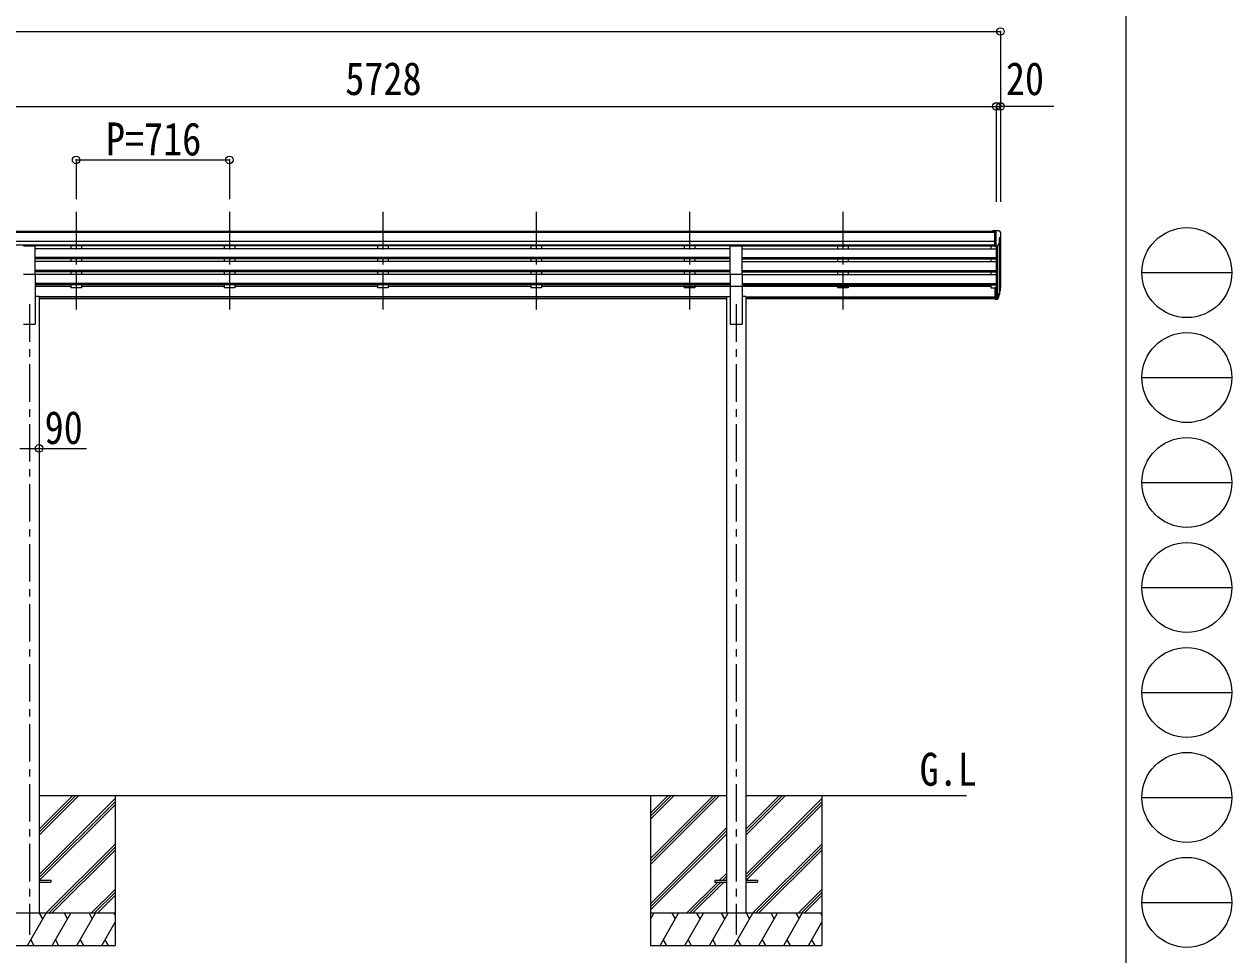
# Model space of a CAD drawing. Units: millimetres at full size, sheet at 1:35; some dimension numbers follow another scale. Extents: x -9837 to 9837, y -6790 to 6790.
# Drawn here: x 4198 to 9837, y -4410 to -65 of the extents above; entities that cross this region are included whole.
import ezdxf
from ezdxf.enums import TextEntityAlignment as Align

# ---------------------------------------------------------------- set-up
doc = ezdxf.new("R2010")
doc.units = ezdxf.units.MM
doc.header["$LTSCALE"] = 35
doc.header["$PDMODE"] = 32
doc.header["$PDSIZE"] = 35
doc.linetypes.add('CHAIN1', pattern=[8, 5, -1, 1, -1])
for name, color, linetype, lineweight in [('0-0_0', 7, 'Continuous', 9), ('0-1_本体', 5, 'CHAIN1', 9), ('0-3_ELV2', 4, 'Continuous', 9), ('0-6_OTH_LINE', 6, 'Continuous', 9), ('F-0_240', 7, 'Continuous', 9)]:
    doc.layers.add(name, color=color, linetype=linetype, lineweight=lineweight)
doc.layers.add('0-7_SHAPE', color=7, linetype='Continuous')
doc.styles.add('ＭＳ ゴシック', font='')
doc.styles.get('ＭＳ ゴシック').set_extended_font_data('MS Gothic')

msp = doc.modelspace()

# ---------------------------------------------------------------- linework, layer by layer
at = {"layer": '0-0_0'}
for p, q in [((4268.04, -3851.68), (4453.67, -3666.05)), ((4268.04, -3837.54), (4439.53, -3666.05)), ((4268.04, -3823.4), (4425.39, -3666.05)), ((4268.04, -3666.05), (7477.64, -3666.05)), ((4268.04, -4035.53), (4622.84, -3680.73)), ((4268.04, -4049.67), (4622.84, -3694.87)), ((4270.3, -4061.55), (4622.84, -3709.01)), ((4622.84, -3666.05), (4622.84, -4366.05)), ((7122.84, -3666.05), (7122.84, -4366.05)), ((7122.84, -3960.23), (7417.02, -3666.05)), ((7122.84, -3974.37), (7431.16, -3666.05)), ((7122.84, -3988.51), (7445.3, -3666.05)), ((7122.84, -3776.38), (7233.17, -3666.05)), ((7122.84, -3762.24), (7219.03, -3666.05)), ((7122.84, -3748.1), (7204.89, -3666.05)), ((7568.04, -3666.05), (8598.84, -3666.05)), ((7568.04, -3851.68), (7753.67, -3666.05)), ((7568.04, -3837.54), (7739.53, -3666.05)), ((7568.04, -3823.4), (7725.39, -3666.05)), ((7568.04, -4035.53), (7922.84, -3680.73)), ((7568.04, -4049.67), (7922.84, -3694.87)), ((7570.3, -4061.55), (7922.84, -3709.01)), ((7922.84, -3666.05), (7922.84, -4366.05)), ((7122.84, -4172.36), (7477.64, -3817.56)), ((7122.84, -4186.5), (7477.64, -3831.7)), ((7122.84, -4200.64), (7477.64, -3845.85)), ((4299.65, -4216.05), (4622.84, -3892.86)), ((4313.79, -4216.05), (4622.84, -3907)), ((4327.93, -4216.05), (4622.84, -3921.14)), ((7599.65, -4216.05), (7922.84, -3892.86)), ((7613.79, -4216.05), (7922.84, -3907)), ((7627.93, -4216.05), (7922.84, -3921.14)), ((7445.78, -4061.55), (7477.64, -4029.69)), ((7459.92, -4061.55), (7477.64, -4043.83)), ((7474.07, -4061.55), (7477.64, -4057.98)), ((4511.78, -4216.05), (4622.84, -4104.99)), ((7291.28, -4216.05), (7436.78, -4070.55)), ((7305.42, -4216.05), (7450.92, -4070.55)), ((7319.57, -4216.05), (7465.07, -4070.55)), ((7811.78, -4216.05), (7922.84, -4104.99)), ((4525.92, -4216.05), (4622.84, -4119.13)), ((4540.07, -4216.05), (4622.84, -4133.28)), ((7825.92, -4216.05), (7922.84, -4119.13)), ((7840.07, -4216.05), (7922.84, -4133.28)), ((4622.84, -4216.05), (3822.84, -4216.05)), ((4214, -4366.05), (4300.6, -4216.05)), ((4285.6, -4242.03), (4270.6, -4216.05)), ((4329.47, -4366.05), (4416.07, -4216.05)), ((4401.07, -4242.03), (4386.07, -4216.05)), ((4444.94, -4366.05), (4531.54, -4216.05)), ((4501.54, -4216.05), (4516.54, -4242.03)), ((4617.01, -4216.05), (4622.84, -4226.15)), ((7922.84, -4216.05), (7122.84, -4216.05)), ((7122.84, -4243.55), (7138.72, -4216.05)), ((7167.59, -4366.05), (7254.19, -4216.05)), ((7239.19, -4242.03), (7224.19, -4216.05)), ((7283.06, -4366.05), (7369.66, -4216.05)), ((7354.66, -4242.03), (7339.66, -4216.05)), ((7398.53, -4366.05), (7485.13, -4216.05)), ((7470.13, -4242.03), (7455.13, -4216.05)), ((7514, -4366.05), (7600.6, -4216.05)), ((7585.6, -4242.03), (7570.6, -4216.05)), ((7629.47, -4366.05), (7716.07, -4216.05)), ((7701.07, -4242.03), (7686.07, -4216.05)), ((7744.94, -4366.05), (7831.54, -4216.05)), ((7801.54, -4216.05), (7816.54, -4242.03)), ((7917.01, -4216.05), (7922.84, -4226.15)), ((4560.41, -4366.05), (4622.84, -4257.91)), ((7860.41, -4366.05), (7922.84, -4257.91)), ((4229, -4340.07), (4244, -4366.05)), ((4344.47, -4340.07), (4359.47, -4366.05)), ((4459.94, -4340.07), (4474.93, -4366.05)), ((4575.41, -4340.07), (4590.4, -4366.05)), ((7182.59, -4340.07), (7197.58, -4366.05)), ((7298.06, -4340.07), (7313.05, -4366.05)), ((7413.53, -4340.07), (7428.53, -4366.05)), ((7529, -4340.07), (7544, -4366.05)), ((7644.47, -4340.07), (7659.47, -4366.05)), ((7759.94, -4340.07), (7774.93, -4366.05)), ((7875.41, -4340.07), (7890.4, -4366.05)), ((3822.84, -4366.05), (4622.84, -4366.05)), ((7122.84, -4366.05), (7922.84, -4366.05))]:
    msp.add_line(p, q, dxfattribs=at)
at = {"layer": '0-1_本体'}
for p, q in [((4440.84, -941.65), (4440.84, -1419.16)), ((5156.84, -941.65), (5156.84, -1419.16)), ((5872.84, -941.65), (5872.84, -1419.16)), ((6588.84, -941.65), (6588.84, -1419.16)), ((7304.84, -941.65), (7304.84, -1419.16)), ((8020.84, -941.65), (8020.84, -1419.16)), ((4222.84, -1372.48), (4222.84, -4316.05)), ((7522.84, -1372.48), (7522.84, -4316.05))]:
    msp.add_line(p, q, dxfattribs=at)
at = {"layer": '0-3_ELV2'}
for p, q in [((3025.34, -1030.77), (8730.34, -1030.77)), ((3025.34, -1035.99), (8730.34, -1035.99)), ((8730.34, -1029.17), (8720.34, -1029.26)), ((8720.34, -1030.77), (8720.34, -1029.26)), ((8730.34, -1101.15), (8730.34, -1029.17)), ((8748.84, -1029.17), (8730.34, -1029.17)), ((8736.84, -1102.15), (8736.84, -1029.17)), ((8748.84, -1029.17), (8751.17, -1029.31)), ((8750.84, -1063.68), (8750.84, -1079.96)), ((8756.31, -1060.35), (8750.99, -1063.42)), ((8751.93, -1029.74), (8756, -1035.54)), ((8756.84, -1059.75), (8756.84, -1294.41)), ((8758.84, -1038.54), (8758.84, -1039.17)), ((8730.34, -1079.52), (3015.34, -1079.52)), ((8730.34, -1097.37), (3015.34, -1097.37)), ((4195.34, -1099.8), (4250.34, -1099.8)), ((4250.34, -1231.6), (4250.34, -1099.8)), ((7495.34, -1100.62), (4250.34, -1100.62)), ((7495.34, -1113.13), (4250.34, -1113.13)), ((4415.84, -1100.62), (4415.84, -1113.13)), ((4465.84, -1100.62), (4465.84, -1113.03)), ((5131.84, -1100.62), (5131.84, -1113.13)), ((5181.84, -1100.62), (5181.84, -1113.03)), ((5847.84, -1100.62), (5847.84, -1113.13)), ((5897.84, -1100.62), (5897.84, -1113.03)), ((6563.84, -1100.62), (6563.84, -1113.13)), ((6613.84, -1100.62), (6613.84, -1113.03)), ((7279.84, -1100.62), (7279.84, -1113.13)), ((7329.84, -1100.62), (7329.84, -1113.03)), ((7495.34, -1231.6), (7495.34, -1099.8)), ((7495.34, -1099.8), (7550.34, -1099.8)), ((7550.34, -1231.6), (7550.34, -1099.8)), ((8730.34, -1100.72), (7550.34, -1100.72)), ((7550.34, -1113.13), (8736.84, -1113.13)), ((7995.84, -1100.62), (7995.84, -1113.13)), ((8045.84, -1100.62), (8045.84, -1113.03)), ((8711.84, -1100.62), (8711.84, -1113.13)), ((8730.34, -1101.15), (8736.84, -1101.15)), ((8736.84, -1102.15), (8742.05, -1101.84)), ((8736.84, -1102.15), (8736.84, -1294.77)), ((8742.84, -1101.68), (8742.85, -1339.55)), ((8744.46, -1100.34), (8753.47, -1084.75)), ((8751.87, -1087.52), (8751.87, -1321.12)), ((7495.34, -1155.01), (4250.34, -1155.01)), ((7495.34, -1156.5), (4250.34, -1156.5)), ((7495.34, -1160.82), (4250.34, -1160.82)), ((7495.34, -1173.68), (4250.34, -1173.68)), ((4415.84, -1160.82), (4415.84, -1173.68)), ((4465.84, -1160.82), (4465.84, -1173.68)), ((5131.84, -1160.82), (5131.84, -1173.68)), ((5181.84, -1160.82), (5181.84, -1173.68)), ((5847.84, -1160.82), (5847.84, -1173.68)), ((5897.84, -1160.82), (5897.84, -1173.68)), ((6563.84, -1160.82), (6563.84, -1173.68)), ((6613.84, -1160.82), (6613.84, -1173.68)), ((7279.84, -1160.82), (7279.84, -1173.68)), ((7329.84, -1160.82), (7329.84, -1173.68)), ((7550.34, -1155.01), (8736.84, -1155.01)), ((7550.34, -1156.5), (8736.84, -1156.5)), ((7550.34, -1160.82), (8736.84, -1160.82)), ((7550.34, -1173.68), (8736.84, -1173.68)), ((7995.84, -1160.82), (7995.84, -1173.68)), ((8045.84, -1160.82), (8045.84, -1173.68)), ((8711.84, -1160.82), (8711.84, -1173.68)), ((4195.34, -1231.6), (4250.34, -1231.6)), ((7495.34, -1215.56), (4250.34, -1215.56)), ((7495.34, -1217.05), (4250.34, -1217.05)), ((7495.34, -1221.37), (4250.34, -1221.37)), ((4250.34, -1231.6), (4250.34, -1466.05)), ((7495.34, -1234.23), (4250.34, -1234.23)), ((4415.84, -1221.37), (4415.84, -1234.13)), ((4465.84, -1221.37), (4465.84, -1234.23)), ((5131.84, -1221.37), (5131.84, -1234.13)), ((5181.84, -1221.37), (5181.84, -1234.23)), ((5847.84, -1221.37), (5847.84, -1234.13)), ((5897.84, -1221.37), (5897.84, -1234.23)), ((6563.84, -1221.37), (6563.84, -1234.13)), ((6613.84, -1221.37), (6613.84, -1234.23)), ((7279.84, -1221.37), (7279.84, -1234.13)), ((7329.84, -1221.37), (7329.84, -1234.23)), ((7495.34, -1231.6), (7495.34, -1466.05)), ((7495.34, -1231.6), (7550.34, -1231.6)), ((7550.34, -1215.56), (8736.84, -1215.56)), ((7550.34, -1217.05), (8736.84, -1217.05)), ((7550.34, -1221.37), (8736.84, -1221.37)), ((7550.34, -1231.6), (7550.34, -1466.05)), ((7550.34, -1234.23), (8736.84, -1234.23)), ((7995.84, -1221.37), (7995.84, -1234.13)), ((8045.84, -1221.37), (8045.84, -1234.23)), ((8711.84, -1221.37), (8711.84, -1234.23)), ((7495.34, -1276.1), (4250.34, -1276.1)), ((7495.34, -1277.6), (4250.34, -1277.6)), ((7495.34, -1281.92), (4250.34, -1281.92)), ((4415.84, -1290.46), (4250.34, -1290.46)), ((4415.84, -1281.92), (4415.84, -1295.41)), ((4465.84, -1295.41), (4415.84, -1295.41)), ((4465.84, -1281.92), (4465.84, -1295.41)), ((5131.84, -1290.46), (4465.84, -1290.46)), ((5131.84, -1281.92), (5131.84, -1295.41)), ((5181.84, -1295.41), (5131.84, -1295.41)), ((5181.84, -1281.92), (5181.84, -1295.41)), ((5847.84, -1290.46), (5181.84, -1290.46)), ((5847.84, -1281.92), (5847.84, -1295.41)), ((5897.84, -1295.41), (5847.84, -1295.41)), ((5897.84, -1281.92), (5897.84, -1295.41)), ((6563.84, -1290.46), (5897.84, -1290.46)), ((6563.84, -1281.92), (6563.84, -1295.41)), ((6613.84, -1295.41), (6563.84, -1295.41)), ((6613.84, -1281.92), (6613.84, -1295.41)), ((7495.34, -1290.46), (6613.84, -1290.46)), ((7279.84, -1281.92), (7279.84, -1295.41)), ((7550.34, -1290.46), (7279.84, -1290.46)), ((7329.84, -1295.41), (7279.84, -1295.41)), ((7329.84, -1281.92), (7329.84, -1295.41)), ((8711.84, -1290.46), (7329.84, -1290.46)), ((7550.34, -1276.1), (8736.84, -1276.1)), ((7550.34, -1277.6), (8736.84, -1277.6)), ((7550.34, -1281.92), (8736.84, -1281.92)), ((7995.84, -1281.92), (7995.84, -1295.41)), ((8045.84, -1295.41), (7995.84, -1295.41)), ((8045.84, -1281.92), (8045.84, -1295.41)), ((8711.84, -1281.92), (8711.84, -1295.41)), ((8711.84, -1295.41), (8730.34, -1295.41)), ((8730.34, -1294.77), (8730.34, -1348.81)), ((8730.34, -1294.77), (8736.84, -1294.77)), ((8736.84, -1294.77), (8736.84, -1349.55)), ((4268.04, -1337.05), (4250.34, -1337.05)), ((4268.04, -1337.05), (4268.04, -4216.05)), ((7477.64, -1337.48), (4268.04, -1337.48)), ((7477.64, -1338.87), (4268.04, -1338.87)), ((7477.64, -1346.56), (4268.04, -1346.56)), ((7477.64, -1337.05), (7477.64, -4216.05)), ((7477.64, -1337.05), (7495.34, -1337.05)), ((7568.04, -1337.05), (7550.34, -1337.05)), ((7568.04, -1337.05), (7568.04, -4216.05)), ((7568.04, -1337.48), (8730.34, -1337.48)), ((7568.04, -1338.87), (8730.34, -1338.87)), ((8730.34, -1346.56), (7568.04, -1346.56)), ((8730.34, -1334.91), (8736.84, -1334.91)), ((8730.34, -1339.79), (8736.84, -1339.79)), ((8730.34, -1348.81), (8736.84, -1348.81)), ((8736.84, -1339.81), (8741.97, -1339.81)), ((8736.84, -1341.61), (8741.69, -1341.61)), ((8736.84, -1349.55), (8741.69, -1349.55)), ((8743.27, -1339.13), (8751.03, -1323.72)), ((8752.48, -1324.08), (8744.28, -1340.26)), ((8753.09, -1324.64), (8744.28, -1348.19)), ((8755.14, -1307.59), (8751.87, -1314.65)), ((8755.75, -1308.96), (8751.87, -1316.91)), ((8753.43, -1320.24), (8753.09, -1324.64)), ((4195.34, -1466.05), (4250.34, -1466.05)), ((7495.34, -1466.05), (7550.34, -1466.05)), ((4268.04, -4061.55), (4322.84, -4061.55)), ((4268.04, -4070.55), (4322.84, -4070.55)), ((4322.84, -4061.55), (4322.84, -4070.55)), ((7422.84, -4061.55), (7422.84, -4070.55)), ((7422.84, -4061.55), (7477.64, -4061.55)), ((7422.84, -4070.55), (7477.64, -4070.55)), ((7568.04, -4061.55), (7622.84, -4061.55)), ((7568.04, -4070.55), (7622.84, -4070.55)), ((7622.84, -4061.55), (7622.84, -4070.55))]:
    msp.add_line(p, q, dxfattribs=at)
for centre, radius, start, end in [((8751.14, -1063.68), 0.3, 120, 180), ((8751.11, -1030.31), 1, 35, 86.5), ((8755.84, -1038.54), 3, 0, 87), ((8751.94, -1055.98), 6.18, 315.00103, 354.2965), ((8556.84, -1039.17), 202, 355.05096, 0), ((8741.87, -1098.84), 3, 273.5, 330), ((8751.14, -1079.96), 0.3, 180, 265.2833), ((8750.87, -1083.25), 3, 330, 85.2833), ((8726.25, -1298.09), 30.41, 341.80266, 352.8448), ((8727.66, -1299.85), 29.53, 342.01856, 353.49194)]:
    msp.add_arc(centre, radius, start, end, dxfattribs=at)
for centre, major_axis, ratio, start_param, end_param in [((8668.98, -1293.6), (-87.93, 4.42), 0.541684, 3.060334, 3.2172517), ((8668.19, -1300.28), (89.06, 1.43), 0.57596, 6.1985533, 6.3701348), ((8741.69, -1338.9), (3, 0), 0.90356, 4.712389, 5.7595865), ((8741.69, -1346.84), (-3, 0), 0.90356, 1.5707963, 2.6179939), ((8741.97, -1338.45), (1.5, 0), 0.90356, 4.712389, 5.7595865), ((8666.92, -1300.18), (88.05, 0), 0.90356, 5.9828017, 6.0168888), ((8752.13, -1320.24), (-1.3, 0), 0.90356, 2.9359903, 4.9130961), ((8666.21, -1304.05), (89.07, 0), 0.90356, 6.0316505, 6.077583)]:
    msp.add_ellipse(centre, major_axis=major_axis, ratio=ratio, start_param=start_param, end_param=end_param, dxfattribs=at)
at = {"layer": '0-6_OTH_LINE'}
for p, q in [((-2739.16, -99), (8756.84, -99)), ((8756.84, -99), (8756.84, -891.65)), ((3008.84, -449), (8736.84, -449)), ((8736.84, -449), (8736.84, -894.41)), ((8736.84, -449), (8756.84, -449)), ((8756.84, -449), (8756.84, -894.41)), ((4440.84, -699), (4440.84, -881.45)), ((4440.84, -699), (5156.84, -699)), ((5156.84, -699), (5156.84, -881.45)), ((4177.64, -2045.6), (4268.04, -2045.6))]:
    msp.add_line(p, q, dxfattribs=at)
at = {"layer": '0-6_OTH_LINE', "lineweight": 18}
for p, q in [((9005.67, -449), (8756.84, -449)), ((4268.04, -2045.6), (4489.99, -2045.6))]:
    msp.add_line(p, q, dxfattribs=at)
at = {"layer": '0-6_OTH_LINE'}
for p in [(8756.84, -99), (8736.84, -449), (8756.84, -449), (4440.84, -699), (5156.84, -699), (4268.04, -2045.6)]:
    msp.add_point(p, dxfattribs=at)
at = {"layer": 'F-0_240', "color": 5}
msp.add_line((9342.6, 6790), (9342.6, -6790), dxfattribs=at)
at = {"layer": 'F-0_240', "color": 4}
for p, q in [((9417.4, -1225), (9837.4, -1225)), ((9417.4, -1715), (9837.4, -1715)), ((9417.4, -2205), (9837.4, -2205)), ((9417.4, -2695), (9837.4, -2695)), ((9417.4, -3185), (9837.4, -3185)), ((9417.4, -3675), (9837.4, -3675)), ((9417.4, -4165), (9837.4, -4165))]:
    msp.add_line(p, q, dxfattribs=at)
for centre in [(9627.4, -1225), (9627.4, -1715), (9627.4, -2205), (9627.4, -2695), (9627.4, -3185), (9627.4, -3675), (9627.4, -4165)]:
    msp.add_circle(centre, 210, dxfattribs=at)

# ---------------------------------------------------------------- texts
at = {"layer": '0-6_OTH_LINE', "color": 7, "style": 'ＭＳ ゴシック', "width": 0.85}
for s, p in [('5728', (5697.84, -442)), ('20', (8782.42, -442.42)), ('P=716', (4580.09, -724)), ('90', (4294.04, -2071.18))]:
    msp.add_text(s, height=154, dxfattribs=at).set_placement(p, align=Align.BOTTOM_LEFT)
at = {"layer": '0-7_SHAPE', "style": 'ＭＳ ゴシック', "width": 0.85}
msp.add_text('G.L', height=154, dxfattribs=at).set_placement((8379.51, -3666.7), align=Align.BOTTOM_LEFT)

doc.saveas('drawing.dxf')
